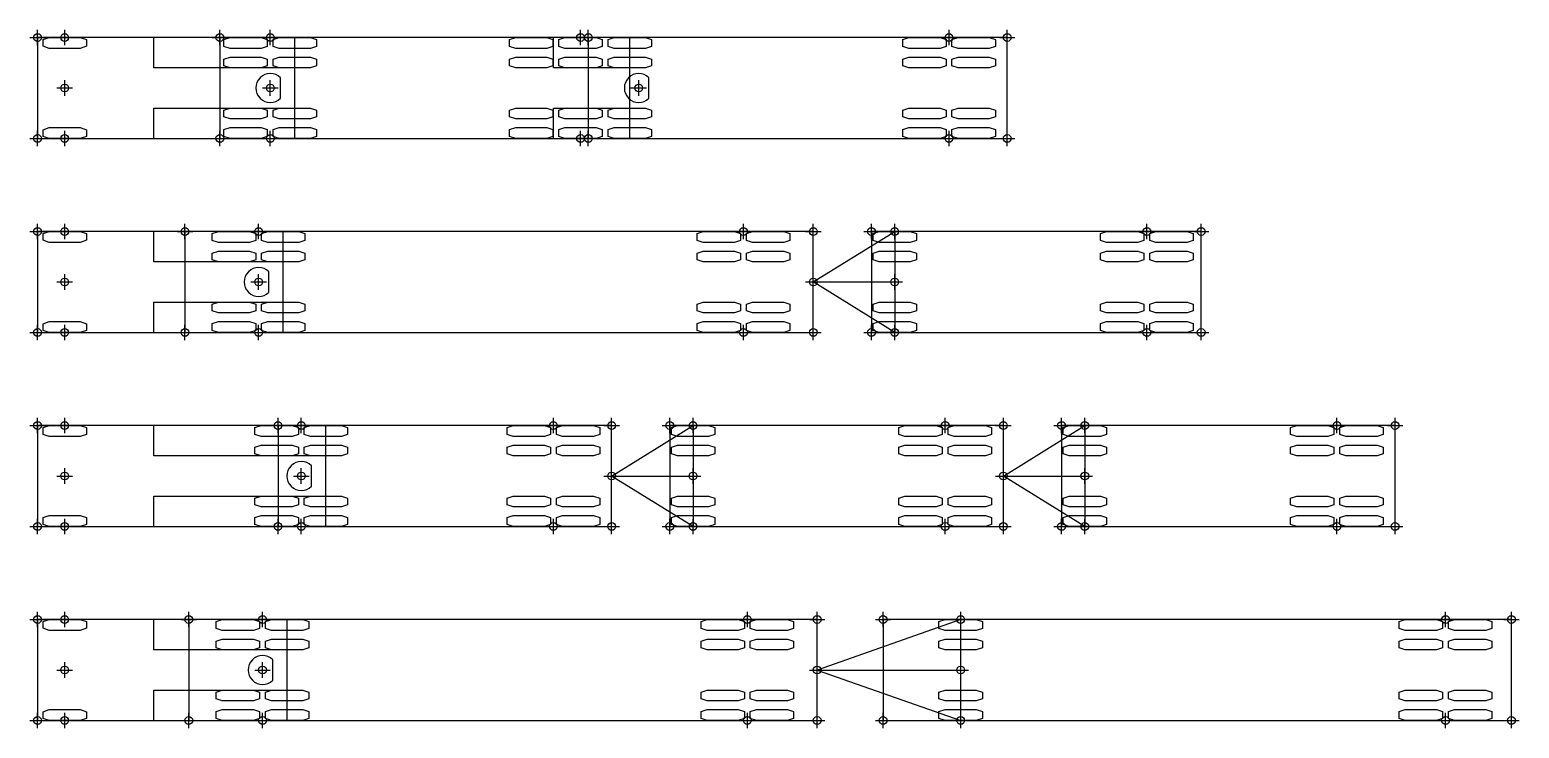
# Model space of a CAD drawing. Header units: metres. Extents: x -185 to 416, y -309 to 8.
# Drawn here: x 59.1 to 97.5, y -81.5 to -63.5 of the extents above; entities that cross this region are included whole.
import ezdxf

# ---------------------------------------------------------------- set-up
doc = ezdxf.new("R2010")
doc.units = ezdxf.units.M
doc.header["$PDMODE"] = 34
doc.header["$PDSIZE"] = 0.2
doc.styles.get("Standard").update_dxf_attribs({"font": 'simplex.shx'})

# ---------------------------------------------------------------- blocks, each defined once
blk = doc.blocks.new('WheelLeftM1')
at = {"color": 7, "linetype": 'Continuous', "ltscale": 1.524, "flags": 128}
blk.add_lwpolyline([(-0.559, -0.227), (-0.559, -0.053), (-0.402, 0), (0.402, 0), (0.559, -0.053), (0.559, -0.227), (0.402, -0.279), (-0.402, -0.279)], close=True, dxfattribs=at)
blk = doc.blocks.new('WheelRightM1')
at = {"color": 7, "linetype": 'Continuous', "ltscale": 1.524, "flags": 128}
blk.add_lwpolyline([(-0.559, 0.053), (-0.559, 0.227), (-0.402, 0.279), (0.402, 0.279), (0.559, 0.227), (0.559, 0.053), (0.402, 0), (-0.402, 0)], close=True, dxfattribs=at)
blk = doc.blocks.new('AB_INF-WB-23-TRUCK')
at = {"color": 7, "linetype": 'Continuous', "ltscale": 1.524}
blk.add_line((6.263, -0.263), (6.263, 0.263), dxfattribs=at)
blk.add_lwpolyline([(0, -1.3), (3, -1.3), (3, -0.518), (6.635, -0.518), (6.635, 0.518), (3, 0.518), (3, 1.3), (0, 1.3), (0, -1.3), (0, -1.3)], close=True, dxfattribs=at)
at = {"color": 7, "linetype": 'Continuous', "ltscale": 1.524, "flags": 128}
for points in [[(4.806, 1.073), (4.806, 1.247), (4.963, 1.3), (5.767, 1.3), (5.924, 1.247), (5.924, 1.073), (5.767, 1.021), (4.963, 1.021)], [(6.076, 1.073), (6.076, 1.247), (6.233, 1.3), (7.037, 1.3), (7.194, 1.247), (7.194, 1.073), (7.037, 1.021), (6.233, 1.021)], [(4.806, 0.57), (4.806, 0.745), (4.963, 0.797), (5.767, 0.797), (5.924, 0.745), (5.924, 0.57), (5.767, 0.518), (4.963, 0.518)], [(6.076, 0.57), (6.076, 0.745), (6.233, 0.797), (7.037, 0.797), (7.194, 0.745), (7.194, 0.57), (7.037, 0.518), (6.233, 0.518)], [(4.806, -0.745), (4.806, -0.57), (4.963, -0.518), (5.767, -0.518), (5.924, -0.57), (5.924, -0.745), (5.767, -0.797), (4.963, -0.797)], [(6.076, -0.745), (6.076, -0.57), (6.233, -0.518), (7.037, -0.518), (7.194, -0.57), (7.194, -0.745), (7.037, -0.797), (6.233, -0.797)], [(4.806, -1.247), (4.806, -1.073), (4.963, -1.021), (5.767, -1.021), (5.924, -1.073), (5.924, -1.247), (5.767, -1.3), (4.963, -1.3)], [(6.076, -1.247), (6.076, -1.073), (6.233, -1.021), (7.037, -1.021), (7.194, -1.073), (7.194, -1.247), (7.037, -1.3), (6.233, -1.3)]]:
    blk.add_lwpolyline(points, close=True, dxfattribs=at)
at = {"color": 7, "linetype": 'Continuous', "ltscale": 1.524}
blk.add_arc((6, 0), 0.371, 45, 315, dxfattribs=at)
for p in [(0, 1.3), (0.7, 1.3), (6, 1.3), (0.7, 0), (6, 0), (0, -1.3), (0.7, -1.3), (6, -1.3)]:
    blk.add_point(p)
at = {"layer": 'Defpoints'}
blk.add_lwpolyline([(0, -1.3), (6.635, -1.3), (6.635, 1.3), (0, 1.3)], close=True, dxfattribs=at)
for name, p in [('WheelRightM1', (0.7, 1.021)), ('WheelLeftM1', (0.7, -1.021))]:
    blk.add_blockref(name, p)
at = {"flags": 9}
for tag, p in [('D0', (0, 0.567)), ('DG', (0, 0.233)), ('D', (0, -0.1)), ('DH', (0, -0.433)), ('L', (0, -0.767))]:
    blk.add_attdef(tag, p, '', height=0.2, dxfattribs=at)
blk = doc.blocks.new('AB_INF-WB-23-TRAILER1')
at = {"color": 7, "linetype": 'Continuous', "ltscale": 1.524}
for p, q in [((10.57, 0), (10.8, 0)), ((11.063, -0.263), (11.063, 0.263))]:
    blk.add_line(p, q, dxfattribs=at)
blk.add_lwpolyline([(0, -1.3), (8.6, -1.3), (8.6, -0.518), (10.57, -0.518), (10.57, 0.518), (8.6, 0.518), (8.6, 1.3), (0, 1.3), (0, -1.3), (0, -1.3)], close=True, dxfattribs=at)
at = {"color": 7, "linetype": 'Continuous', "ltscale": 1.524, "flags": 128}
for points in [[(7.471, 1.073), (7.471, 1.247), (7.628, 1.3), (8.432, 1.3), (8.589, 1.247), (8.589, 1.073), (8.432, 1.021), (7.628, 1.021)], [(8.741, 1.073), (8.741, 1.247), (8.898, 1.3), (9.702, 1.3), (9.859, 1.247), (9.859, 1.073), (9.702, 1.021), (8.898, 1.021)], [(10.011, 1.073), (10.011, 1.247), (10.168, 1.3), (10.972, 1.3), (11.129, 1.247), (11.129, 1.073), (10.972, 1.021), (10.168, 1.021)], [(7.471, 0.57), (7.471, 0.745), (7.628, 0.797), (8.432, 0.797), (8.589, 0.745), (8.589, 0.57), (8.432, 0.518), (7.628, 0.518)], [(8.741, 0.57), (8.741, 0.745), (8.898, 0.797), (9.702, 0.797), (9.859, 0.745), (9.859, 0.57), (9.702, 0.518), (8.898, 0.518)], [(10.011, 0.57), (10.011, 0.745), (10.168, 0.797), (10.972, 0.797), (11.129, 0.745), (11.129, 0.57), (10.972, 0.518), (10.168, 0.518)], [(7.471, -0.745), (7.471, -0.57), (7.628, -0.518), (8.432, -0.518), (8.589, -0.57), (8.589, -0.745), (8.432, -0.797), (7.628, -0.797)], [(8.741, -0.745), (8.741, -0.57), (8.898, -0.518), (9.702, -0.518), (9.859, -0.57), (9.859, -0.745), (9.702, -0.797), (8.898, -0.797)], [(10.011, -0.745), (10.011, -0.57), (10.168, -0.518), (10.972, -0.518), (11.129, -0.57), (11.129, -0.745), (10.972, -0.797), (10.168, -0.797)], [(7.471, -1.247), (7.471, -1.073), (7.628, -1.021), (8.432, -1.021), (8.589, -1.073), (8.589, -1.247), (8.432, -1.3), (7.628, -1.3)], [(8.741, -1.247), (8.741, -1.073), (8.898, -1.021), (9.702, -1.021), (9.859, -1.073), (9.859, -1.247), (9.702, -1.3), (8.898, -1.3)], [(10.011, -1.247), (10.011, -1.073), (10.168, -1.021), (10.972, -1.021), (11.129, -1.073), (11.129, -1.247), (10.972, -1.3), (10.168, -1.3)]]:
    blk.add_lwpolyline(points, close=True, dxfattribs=at)
at = {"color": 7, "linetype": 'Continuous', "ltscale": 1.524}
blk.add_arc((10.8, 0), 0.371, 45, 315, dxfattribs=at)
for p in [(0, 1.3), (9.3, 1.3), (1.3, 0), (10.8, 0), (0, -1.3), (9.3, -1.3)]:
    blk.add_point(p)
at = {"layer": 'Defpoints'}
blk.add_lwpolyline([(0, -1.3), (10.57, -1.3), (10.57, 1.3), (0, 1.3)], close=True, dxfattribs=at)
at = {"flags": 9}
for tag, p in [('D0', (0.6, 0.567)), ('DG', (0.6, 0.233)), ('D', (0.6, -0.1)), ('DH', (0.6, -0.433)), ('L', (0.6, -0.767))]:
    blk.add_attdef(tag, p, '', height=0.2, dxfattribs=at)
blk = doc.blocks.new('AB_INF-WB-23-TRAILER2')
at = {"color": 7, "linetype": 'Continuous', "ltscale": 1.524}
blk.add_lwpolyline([(0, -1.3), (10.8, -1.3), (10.8, 1.3), (0, 1.3), (0, -1.3), (0, -1.3)], close=True, dxfattribs=at)
at = {"color": 7, "linetype": 'Continuous', "ltscale": 1.524, "flags": 128}
for points in [[(8.106, 1.073), (8.106, 1.247), (8.263, 1.3), (9.067, 1.3), (9.224, 1.247), (9.224, 1.073), (9.067, 1.021), (8.263, 1.021)], [(9.376, 1.073), (9.376, 1.247), (9.533, 1.3), (10.337, 1.3), (10.494, 1.247), (10.494, 1.073), (10.337, 1.021), (9.533, 1.021)], [(8.106, 0.57), (8.106, 0.745), (8.263, 0.797), (9.067, 0.797), (9.224, 0.745), (9.224, 0.57), (9.067, 0.518), (8.263, 0.518)], [(9.376, 0.57), (9.376, 0.745), (9.533, 0.797), (10.337, 0.797), (10.494, 0.745), (10.494, 0.57), (10.337, 0.518), (9.533, 0.518)], [(8.106, -0.745), (8.106, -0.57), (8.263, -0.518), (9.067, -0.518), (9.224, -0.57), (9.224, -0.745), (9.067, -0.797), (8.263, -0.797)], [(9.376, -0.745), (9.376, -0.57), (9.533, -0.518), (10.337, -0.518), (10.494, -0.57), (10.494, -0.745), (10.337, -0.797), (9.533, -0.797)], [(8.106, -1.247), (8.106, -1.073), (8.263, -1.021), (9.067, -1.021), (9.224, -1.073), (9.224, -1.247), (9.067, -1.3), (8.263, -1.3)], [(9.376, -1.247), (9.376, -1.073), (9.533, -1.021), (10.337, -1.021), (10.494, -1.073), (10.494, -1.247), (10.337, -1.3), (9.533, -1.3)]]:
    blk.add_lwpolyline(points, close=True, dxfattribs=at)
for p in [(0, 1.3), (9.3, 1.3), (10.8, 1.3), (1.3, 0), (0, -1.3), (9.3, -1.3), (10.8, -1.3)]:
    blk.add_point(p)
at = {"layer": 'Defpoints'}
blk.add_lwpolyline([(0, -1.3), (10.8, -1.3), (10.8, 1.3), (0, 1.3)], close=True, dxfattribs=at)
at = {"flags": 9}
for tag, p in [('D0', (0.6, 0.567)), ('DG', (0.6, 0.233)), ('D', (0.6, -0.1)), ('DH', (0.6, -0.433)), ('L', (0.6, -0.767))]:
    blk.add_attdef(tag, p, '', height=0.2, dxfattribs=at)
blk = doc.blocks.new('AB_INF-WB-28-TRUCK')
at = {"color": 7, "linetype": 'Continuous', "ltscale": 1.524}
blk.add_line((5.963, -0.263), (5.963, 0.263), dxfattribs=at)
blk.add_lwpolyline([(0, -1.3), (3, -1.3), (3, -0.518), (6.335, -0.518), (6.335, 0.518), (3, 0.518), (3, 1.3), (0, 1.3), (0, -1.3), (0, -1.3)], close=True, dxfattribs=at)
at = {"color": 7, "linetype": 'Continuous', "ltscale": 1.524, "flags": 128}
for points in [[(4.506, 1.073), (4.506, 1.247), (4.663, 1.3), (5.467, 1.3), (5.624, 1.247), (5.624, 1.073), (5.467, 1.021), (4.663, 1.021)], [(5.776, 1.073), (5.776, 1.247), (5.933, 1.3), (6.737, 1.3), (6.894, 1.247), (6.894, 1.073), (6.737, 1.021), (5.933, 1.021)], [(4.506, 0.57), (4.506, 0.745), (4.663, 0.797), (5.467, 0.797), (5.624, 0.745), (5.624, 0.57), (5.467, 0.518), (4.663, 0.518)], [(5.776, 0.57), (5.776, 0.745), (5.933, 0.797), (6.737, 0.797), (6.894, 0.745), (6.894, 0.57), (6.737, 0.518), (5.933, 0.518)], [(4.506, -0.745), (4.506, -0.57), (4.663, -0.518), (5.467, -0.518), (5.624, -0.57), (5.624, -0.745), (5.467, -0.797), (4.663, -0.797)], [(5.776, -0.745), (5.776, -0.57), (5.933, -0.518), (6.737, -0.518), (6.894, -0.57), (6.894, -0.745), (6.737, -0.797), (5.933, -0.797)], [(4.506, -1.247), (4.506, -1.073), (4.663, -1.021), (5.467, -1.021), (5.624, -1.073), (5.624, -1.247), (5.467, -1.3), (4.663, -1.3)], [(5.776, -1.247), (5.776, -1.073), (5.933, -1.021), (6.737, -1.021), (6.894, -1.073), (6.894, -1.247), (6.737, -1.3), (5.933, -1.3)]]:
    blk.add_lwpolyline(points, close=True, dxfattribs=at)
at = {"color": 7, "linetype": 'Continuous', "ltscale": 1.524}
blk.add_arc((5.7, 0), 0.371, 45, 315, dxfattribs=at)
for p in [(0, 1.3), (0.7, 1.3), (5.7, 1.3), (0.7, 0), (5.7, 0), (0, -1.3), (0.7, -1.3), (5.7, -1.3)]:
    blk.add_point(p)
at = {"layer": 'Defpoints', "flags": 128}
blk.add_lwpolyline([(0, -1.3), (6.335, -1.3), (6.335, 1.3), (0, 1.3)], close=True, dxfattribs=at)
for name, p in [('WheelRightM1', (0.7, 1.021)), ('WheelLeftM1', (0.7, -1.021))]:
    blk.add_blockref(name, p)
at = {"flags": 9}
for tag, p in [('D0', (0, 0.567)), ('DG', (0, 0.233)), ('D', (0, -0.1)), ('DH', (0, -0.433)), ('L', (0, -0.767))]:
    blk.add_attdef(tag, p, '', height=0.2, dxfattribs=at)
blk = doc.blocks.new('AB_INF-WB-28-TRAILER1')
at = {"color": 7, "linetype": 'Continuous', "ltscale": 1.524}
blk.add_lwpolyline([(0, -1.3), (16.2, -1.3), (16.2, 1.3), (0, 1.3), (0, -1.3), (0, -1.3)], close=True, dxfattribs=at)
at = {"color": 7, "linetype": 'Continuous', "ltscale": 1.524, "flags": 128}
for points in [[(13.206, 1.073), (13.206, 1.247), (13.363, 1.3), (14.167, 1.3), (14.324, 1.247), (14.324, 1.073), (14.167, 1.021), (13.363, 1.021)], [(14.476, 1.073), (14.476, 1.247), (14.633, 1.3), (15.437, 1.3), (15.594, 1.247), (15.594, 1.073), (15.437, 1.021), (14.633, 1.021)], [(13.206, 0.57), (13.206, 0.745), (13.363, 0.797), (14.167, 0.797), (14.324, 0.745), (14.324, 0.57), (14.167, 0.518), (13.363, 0.518)], [(14.476, 0.57), (14.476, 0.745), (14.633, 0.797), (15.437, 0.797), (15.594, 0.745), (15.594, 0.57), (15.437, 0.518), (14.633, 0.518)], [(13.206, -0.745), (13.206, -0.57), (13.363, -0.518), (14.167, -0.518), (14.324, -0.57), (14.324, -0.745), (14.167, -0.797), (13.363, -0.797)], [(14.476, -0.745), (14.476, -0.57), (14.633, -0.518), (15.437, -0.518), (15.594, -0.57), (15.594, -0.745), (15.437, -0.797), (14.633, -0.797)], [(13.206, -1.247), (13.206, -1.073), (13.363, -1.021), (14.167, -1.021), (14.324, -1.073), (14.324, -1.247), (14.167, -1.3), (13.363, -1.3)], [(14.476, -1.247), (14.476, -1.073), (14.633, -1.021), (15.437, -1.021), (15.594, -1.073), (15.594, -1.247), (15.437, -1.3), (14.633, -1.3)]]:
    blk.add_lwpolyline(points, close=True, dxfattribs=at)
for p in [(0, 1.3), (14.4, 1.3), (16.2, 1.3), (1.9, 0), (16.2, 0), (0, -1.3), (14.4, -1.3), (16.2, -1.3)]:
    blk.add_point(p)
at = {"layer": 'Defpoints', "flags": 128}
blk.add_lwpolyline([(0, -1.3), (16.2, -1.3), (16.2, 1.3), (0, 1.3)], close=True, dxfattribs=at)
at = {"flags": 9}
for tag, p in [('D0', (1.2, 0.567)), ('DG', (1.2, 0.233)), ('D', (1.2, -0.1)), ('DH', (1.2, -0.433)), ('L', (1.2, -0.767))]:
    blk.add_attdef(tag, p, '', height=0.2, dxfattribs=at)
blk = doc.blocks.new('AB_INF-WB-28-PUP')
at = {"color": 7, "linetype": 'Continuous', "ltscale": 1.524}
blk.add_line((0, 0), (2.1, 0), dxfattribs=at)
at = {"color": 7, "linetype": 'Continuous', "ltscale": 1.524, "flags": 128}
for points in [[(1.541, 1.073), (1.541, 1.247), (1.698, 1.3), (2.502, 1.3), (2.659, 1.247), (2.659, 1.073), (2.502, 1.021), (1.698, 1.021)], [(1.541, 0.57), (1.541, 0.745), (1.698, 0.797), (2.502, 0.797), (2.659, 0.745), (2.659, 0.57), (2.502, 0.518), (1.698, 0.518)], [(1.541, -0.745), (1.541, -0.57), (1.698, -0.518), (2.502, -0.518), (2.659, -0.57), (2.659, -0.745), (2.502, -0.797), (1.698, -0.797)], [(1.541, -1.247), (1.541, -1.073), (1.698, -1.021), (2.502, -1.021), (2.659, -1.073), (2.659, -1.247), (2.502, -1.3), (1.698, -1.3)]]:
    blk.add_lwpolyline(points, close=True, dxfattribs=at)
for p in [(2.1, 1.3), (0, 0), (2.1, 0), (2.1, -1.3)]:
    blk.add_point(p)
at = {"layer": 'Defpoints', "flags": 128}
blk.add_lwpolyline([(0, 0), (2.1, 1.3), (2.1, -1.3)], close=True, dxfattribs=at)
at = {"flags": 9}
for tag, p in [('D0', (-0.7, 0.567)), ('DG', (-0.7, 0.233)), ('D', (-0.7, -0.1)), ('DH', (-0.7, -0.433)), ('L', (-0.7, -0.767))]:
    blk.add_attdef(tag, p, '', height=0.2, dxfattribs=at)
blk = doc.blocks.new('AB_INF-WB-28-TRAILER2')
at = {"color": 7, "linetype": 'Continuous', "ltscale": 1.524}
blk.add_lwpolyline([(0, -1.3), (8.5, -1.3), (8.5, 1.3), (0, 1.3), (0, -1.3), (0, -1.3)], close=True, dxfattribs=at)
at = {"color": 7, "linetype": 'Continuous', "ltscale": 1.524, "flags": 128}
for points in [[(5.906, 1.073), (5.906, 1.247), (6.063, 1.3), (6.867, 1.3), (7.024, 1.247), (7.024, 1.073), (6.867, 1.021), (6.063, 1.021)], [(7.176, 1.073), (7.176, 1.247), (7.333, 1.3), (8.137, 1.3), (8.294, 1.247), (8.294, 1.073), (8.137, 1.021), (7.333, 1.021)], [(5.906, 0.57), (5.906, 0.745), (6.063, 0.797), (6.867, 0.797), (7.024, 0.745), (7.024, 0.57), (6.867, 0.518), (6.063, 0.518)], [(7.176, 0.57), (7.176, 0.745), (7.333, 0.797), (8.137, 0.797), (8.294, 0.745), (8.294, 0.57), (8.137, 0.518), (7.333, 0.518)], [(5.906, -0.745), (5.906, -0.57), (6.063, -0.518), (6.867, -0.518), (7.024, -0.57), (7.024, -0.745), (6.867, -0.797), (6.063, -0.797)], [(7.176, -0.745), (7.176, -0.57), (7.333, -0.518), (8.137, -0.518), (8.294, -0.57), (8.294, -0.745), (8.137, -0.797), (7.333, -0.797)], [(5.906, -1.247), (5.906, -1.073), (6.063, -1.021), (6.867, -1.021), (7.024, -1.073), (7.024, -1.247), (6.867, -1.3), (6.063, -1.3)], [(7.176, -1.247), (7.176, -1.073), (7.333, -1.021), (8.137, -1.021), (8.294, -1.073), (8.294, -1.247), (8.137, -1.3), (7.333, -1.3)]]:
    blk.add_lwpolyline(points, close=True, dxfattribs=at)
for p in [(0, 1.3), (7.1, 1.3), (8.5, 1.3), (0.6, 0), (0, -1.3), (7.1, -1.3), (8.5, -1.3)]:
    blk.add_point(p)
at = {"layer": 'Defpoints', "flags": 128}
blk.add_lwpolyline([(0, -1.3), (8.5, -1.3), (8.5, 1.3), (0, 1.3)], close=True, dxfattribs=at)
at = {"flags": 9}
for tag, p in [('D0', (-0.1, 0.567)), ('DG', (-0.1, 0.233)), ('D', (-0.1, -0.1)), ('DH', (-0.1, -0.433)), ('L', (-0.1, -0.767))]:
    blk.add_attdef(tag, p, '', height=0.2, dxfattribs=at)
blk = doc.blocks.new('AB_INF-WB-33-TRUCK')
at = {"color": 7, "linetype": 'Continuous', "ltscale": 1.524}
blk.add_line((7.063, -0.263), (7.063, 0.263), dxfattribs=at)
blk.add_lwpolyline([(0, -1.3), (3, -1.3), (3, -0.518), (7.435, -0.518), (7.435, 0.518), (3, 0.518), (3, 1.3), (0, 1.3), (0, -1.3), (0, -1.3)], close=True, dxfattribs=at)
at = {"color": 7, "linetype": 'Continuous', "ltscale": 1.524, "flags": 128}
for points in [[(5.606, 1.073), (5.606, 1.247), (5.763, 1.3), (6.567, 1.3), (6.724, 1.247), (6.724, 1.073), (6.567, 1.021), (5.763, 1.021)], [(6.876, 1.073), (6.876, 1.247), (7.033, 1.3), (7.837, 1.3), (7.994, 1.247), (7.994, 1.073), (7.837, 1.021), (7.033, 1.021)], [(5.606, 0.57), (5.606, 0.745), (5.763, 0.797), (6.567, 0.797), (6.724, 0.745), (6.724, 0.57), (6.567, 0.518), (5.763, 0.518)], [(6.876, 0.57), (6.876, 0.745), (7.033, 0.797), (7.837, 0.797), (7.994, 0.745), (7.994, 0.57), (7.837, 0.518), (7.033, 0.518)], [(5.606, -0.745), (5.606, -0.57), (5.763, -0.518), (6.567, -0.518), (6.724, -0.57), (6.724, -0.745), (6.567, -0.797), (5.763, -0.797)], [(6.876, -0.745), (6.876, -0.57), (7.033, -0.518), (7.837, -0.518), (7.994, -0.57), (7.994, -0.745), (7.837, -0.797), (7.033, -0.797)], [(5.606, -1.247), (5.606, -1.073), (5.763, -1.021), (6.567, -1.021), (6.724, -1.073), (6.724, -1.247), (6.567, -1.3), (5.763, -1.3)], [(6.876, -1.247), (6.876, -1.073), (7.033, -1.021), (7.837, -1.021), (7.994, -1.073), (7.994, -1.247), (7.837, -1.3), (7.033, -1.3)]]:
    blk.add_lwpolyline(points, close=True, dxfattribs=at)
at = {"color": 7, "linetype": 'Continuous', "ltscale": 1.524}
blk.add_arc((6.8, 0), 0.371, 45, 315, dxfattribs=at)
for p in [(0, 1.3), (0.7, 1.3), (6.8, 1.3), (0.7, 0), (6.8, 0), (0, -1.3), (0.7, -1.3), (6.8, -1.3)]:
    blk.add_point(p)
at = {"layer": 'Defpoints'}
blk.add_lwpolyline([(0, -1.3), (7.435, -1.3), (7.435, 1.3), (0, 1.3)], close=True, dxfattribs=at)
for name, p in [('WheelLeftM1', (0.7, 1.3)), ('WheelRightM1', (0.7, -1.3))]:
    blk.add_blockref(name, p)
at = {"flags": 9}
for tag, p in [('D0', (0, 0.567)), ('DG', (0, 0.233)), ('D', (0, -0.1)), ('DH', (0, -0.433)), ('L', (0, -0.767))]:
    blk.add_attdef(tag, p, '', height=0.2, dxfattribs=at)
blk = doc.blocks.new('AB_INF-WB-33-TRAILER1')
at = {"color": 7, "linetype": 'Continuous', "ltscale": 1.524}
blk.add_lwpolyline([(0, -1.3), (8.6, -1.3), (8.6, 1.3), (0, 1.3), (0, -1.3), (0, -1.3)], close=True, dxfattribs=at)
at = {"color": 7, "linetype": 'Continuous', "ltscale": 1.524, "flags": 128}
for points in [[(5.906, 1.073), (5.906, 1.247), (6.063, 1.3), (6.867, 1.3), (7.024, 1.247), (7.024, 1.073), (6.867, 1.021), (6.063, 1.021)], [(7.176, 1.073), (7.176, 1.247), (7.333, 1.3), (8.137, 1.3), (8.294, 1.247), (8.294, 1.073), (8.137, 1.021), (7.333, 1.021)], [(5.906, 0.57), (5.906, 0.745), (6.063, 0.797), (6.867, 0.797), (7.024, 0.745), (7.024, 0.57), (6.867, 0.518), (6.063, 0.518)], [(7.176, 0.57), (7.176, 0.745), (7.333, 0.797), (8.137, 0.797), (8.294, 0.745), (8.294, 0.57), (8.137, 0.518), (7.333, 0.518)], [(5.906, -0.745), (5.906, -0.57), (6.063, -0.518), (6.867, -0.518), (7.024, -0.57), (7.024, -0.745), (6.867, -0.797), (6.063, -0.797)], [(7.176, -0.745), (7.176, -0.57), (7.333, -0.518), (8.137, -0.518), (8.294, -0.57), (8.294, -0.745), (8.137, -0.797), (7.333, -0.797)], [(5.906, -1.247), (5.906, -1.073), (6.063, -1.021), (6.867, -1.021), (7.024, -1.073), (7.024, -1.247), (6.867, -1.3), (6.063, -1.3)], [(7.176, -1.247), (7.176, -1.073), (7.333, -1.021), (8.137, -1.021), (8.294, -1.073), (8.294, -1.247), (8.137, -1.3), (7.333, -1.3)]]:
    blk.add_lwpolyline(points, close=True, dxfattribs=at)
for p in [(0, 1.3), (7.1, 1.3), (8.6, 1.3), (0.6, 0), (8.6, 0), (0, -1.3), (7.1, -1.3), (8.6, -1.3)]:
    blk.add_point(p)
at = {"layer": 'Defpoints'}
blk.add_lwpolyline([(0, -1.3), (8.6, -1.3), (8.6, 1.3), (0, 1.3)], close=True, dxfattribs=at)
at = {"flags": 9}
for tag, p in [('D0', (-0.1, 0.567)), ('DG', (-0.1, 0.233)), ('D', (-0.1, -0.1)), ('DH', (-0.1, -0.433)), ('L', (-0.1, -0.767))]:
    blk.add_attdef(tag, p, '', height=0.2, dxfattribs=at)
blk = doc.blocks.new('AB_INF-WB-33-PUP')
at = {"color": 7, "linetype": 'Continuous', "ltscale": 1.524}
blk.add_line((0, 0), (2.1, 0), dxfattribs=at)
at = {"color": 7, "linetype": 'Continuous', "ltscale": 1.524, "flags": 128}
for points in [[(1.541, 1.073), (1.541, 1.247), (1.698, 1.3), (2.502, 1.3), (2.659, 1.247), (2.659, 1.073), (2.502, 1.021), (1.698, 1.021)], [(1.541, 0.57), (1.541, 0.745), (1.698, 0.797), (2.502, 0.797), (2.659, 0.745), (2.659, 0.57), (2.502, 0.518), (1.698, 0.518)], [(1.541, -0.745), (1.541, -0.57), (1.698, -0.518), (2.502, -0.518), (2.659, -0.57), (2.659, -0.745), (2.502, -0.797), (1.698, -0.797)], [(1.541, -1.247), (1.541, -1.073), (1.698, -1.021), (2.502, -1.021), (2.659, -1.073), (2.659, -1.247), (2.502, -1.3), (1.698, -1.3)]]:
    blk.add_lwpolyline(points, close=True, dxfattribs=at)
for p in [(2.1, 1.3), (0, 0), (2.1, 0), (2.1, -1.3)]:
    blk.add_point(p)
at = {"layer": 'Defpoints', "flags": 128}
blk.add_lwpolyline([(0, 0), (2.1, 1.3), (2.1, -1.3)], close=True, dxfattribs=at)
at = {"flags": 9}
for tag, p in [('D0', (-0.7, 0.567)), ('DG', (-0.7, 0.233)), ('D', (-0.7, -0.1)), ('DH', (-0.7, -0.433)), ('L', (-0.7, -0.767))]:
    blk.add_attdef(tag, p, '', height=0.2, dxfattribs=at)
blk = doc.blocks.new('AB_INF-WB-33-TRAILER2')
at = {"color": 7, "linetype": 'Continuous', "ltscale": 1.524}
blk.add_lwpolyline([(0, -1.3), (8.6, -1.3), (8.6, 1.3), (0, 1.3), (0, -1.3), (0, -1.3)], close=True, dxfattribs=at)
at = {"color": 7, "linetype": 'Continuous', "ltscale": 1.524, "flags": 128}
for points in [[(5.906, 1.073), (5.906, 1.247), (6.063, 1.3), (6.867, 1.3), (7.024, 1.247), (7.024, 1.073), (6.867, 1.021), (6.063, 1.021)], [(7.176, 1.073), (7.176, 1.247), (7.333, 1.3), (8.137, 1.3), (8.294, 1.247), (8.294, 1.073), (8.137, 1.021), (7.333, 1.021)], [(5.906, 0.57), (5.906, 0.745), (6.063, 0.797), (6.867, 0.797), (7.024, 0.745), (7.024, 0.57), (6.867, 0.518), (6.063, 0.518)], [(7.176, 0.57), (7.176, 0.745), (7.333, 0.797), (8.137, 0.797), (8.294, 0.745), (8.294, 0.57), (8.137, 0.518), (7.333, 0.518)], [(5.906, -0.745), (5.906, -0.57), (6.063, -0.518), (6.867, -0.518), (7.024, -0.57), (7.024, -0.745), (6.867, -0.797), (6.063, -0.797)], [(7.176, -0.745), (7.176, -0.57), (7.333, -0.518), (8.137, -0.518), (8.294, -0.57), (8.294, -0.745), (8.137, -0.797), (7.333, -0.797)], [(5.906, -1.247), (5.906, -1.073), (6.063, -1.021), (6.867, -1.021), (7.024, -1.073), (7.024, -1.247), (6.867, -1.3), (6.063, -1.3)], [(7.176, -1.247), (7.176, -1.073), (7.333, -1.021), (8.137, -1.021), (8.294, -1.073), (8.294, -1.247), (8.137, -1.3), (7.333, -1.3)]]:
    blk.add_lwpolyline(points, close=True, dxfattribs=at)
for p in [(0, 1.3), (7.1, 1.3), (8.6, 1.3), (0.6, 0), (0, -1.3), (7.1, -1.3), (8.6, -1.3)]:
    blk.add_point(p)
at = {"layer": 'Defpoints'}
blk.add_lwpolyline([(0, -1.3), (8.6, -1.3), (8.6, 1.3), (0, 1.3)], close=True, dxfattribs=at)
at = {"flags": 9}
for tag, p in [('D0', (-0.1, 0.567)), ('DG', (-0.1, 0.233)), ('D', (-0.1, -0.1)), ('DH', (-0.1, -0.433)), ('L', (-0.1, -0.767))]:
    blk.add_attdef(tag, p, '', height=0.2, dxfattribs=at)
blk = doc.blocks.new('AB_INF-WB-36-TRUCK')
at = {"color": 7, "linetype": 'Continuous', "ltscale": 1.524}
blk.add_line((6.063, -0.263), (6.063, 0.263), dxfattribs=at)
blk.add_lwpolyline([(0, -1.3), (3, -1.3), (3, -0.518), (6.435, -0.518), (6.435, 0.518), (3, 0.518), (3, 1.3), (0, 1.3), (0, -1.3), (0, -1.3)], close=True, dxfattribs=at)
at = {"color": 7, "linetype": 'Continuous', "ltscale": 1.524, "flags": 128}
for points in [[(4.606, 1.073), (4.606, 1.247), (4.763, 1.3), (5.567, 1.3), (5.724, 1.247), (5.724, 1.073), (5.567, 1.021), (4.763, 1.021)], [(5.876, 1.073), (5.876, 1.247), (6.033, 1.3), (6.837, 1.3), (6.994, 1.247), (6.994, 1.073), (6.837, 1.021), (6.033, 1.021)], [(4.606, 0.57), (4.606, 0.745), (4.763, 0.797), (5.567, 0.797), (5.724, 0.745), (5.724, 0.57), (5.567, 0.518), (4.763, 0.518)], [(5.876, 0.57), (5.876, 0.745), (6.033, 0.797), (6.837, 0.797), (6.994, 0.745), (6.994, 0.57), (6.837, 0.518), (6.033, 0.518)], [(4.606, -0.745), (4.606, -0.57), (4.763, -0.518), (5.567, -0.518), (5.724, -0.57), (5.724, -0.745), (5.567, -0.797), (4.763, -0.797)], [(5.876, -0.745), (5.876, -0.57), (6.033, -0.518), (6.837, -0.518), (6.994, -0.57), (6.994, -0.745), (6.837, -0.797), (6.033, -0.797)], [(4.606, -1.247), (4.606, -1.073), (4.763, -1.021), (5.567, -1.021), (5.724, -1.073), (5.724, -1.247), (5.567, -1.3), (4.763, -1.3)], [(5.876, -1.247), (5.876, -1.073), (6.033, -1.021), (6.837, -1.021), (6.994, -1.073), (6.994, -1.247), (6.837, -1.3), (6.033, -1.3)]]:
    blk.add_lwpolyline(points, close=True, dxfattribs=at)
at = {"color": 7, "linetype": 'Continuous', "ltscale": 1.524}
blk.add_arc((5.8, 0), 0.371, 45, 315, dxfattribs=at)
for p in [(0, 1.3), (0.7, 1.3), (5.8, 1.3), (0.7, 0), (5.8, 0), (0, -1.3), (0.7, -1.3), (5.8, -1.3)]:
    blk.add_point(p)
at = {"layer": 'Defpoints', "flags": 128}
blk.add_lwpolyline([(0, -1.3), (6.435, -1.3), (6.435, 1.3), (0, 1.3)], close=True, dxfattribs=at)
for name, p in [('WheelRightM1', (0.7, 1.021)), ('WheelLeftM1', (0.7, -1.021))]:
    blk.add_blockref(name, p)
at = {"flags": 9}
for tag, p in [('D0', (0, 0.567)), ('DG', (0, 0.233)), ('D', (0, -0.1)), ('DH', (0, -0.433)), ('L', (0, -0.767))]:
    blk.add_attdef(tag, p, '', height=0.2, dxfattribs=at)
blk = doc.blocks.new('AB_INF-WB-36-TRAILER1')
at = {"color": 7, "linetype": 'Continuous', "ltscale": 1.524}
blk.add_lwpolyline([(0, -1.3), (16.2, -1.3), (16.2, 1.3), (0, 1.3), (0, -1.3), (0, -1.3)], close=True, dxfattribs=at)
at = {"color": 7, "linetype": 'Continuous', "ltscale": 1.524, "flags": 128}
for points in [[(13.206, 1.073), (13.206, 1.247), (13.363, 1.3), (14.167, 1.3), (14.324, 1.247), (14.324, 1.073), (14.167, 1.021), (13.363, 1.021)], [(14.476, 1.073), (14.476, 1.247), (14.633, 1.3), (15.437, 1.3), (15.594, 1.247), (15.594, 1.073), (15.437, 1.021), (14.633, 1.021)], [(13.206, 0.57), (13.206, 0.745), (13.363, 0.797), (14.167, 0.797), (14.324, 0.745), (14.324, 0.57), (14.167, 0.518), (13.363, 0.518)], [(14.476, 0.57), (14.476, 0.745), (14.633, 0.797), (15.437, 0.797), (15.594, 0.745), (15.594, 0.57), (15.437, 0.518), (14.633, 0.518)], [(13.206, -0.745), (13.206, -0.57), (13.363, -0.518), (14.167, -0.518), (14.324, -0.57), (14.324, -0.745), (14.167, -0.797), (13.363, -0.797)], [(14.476, -0.745), (14.476, -0.57), (14.633, -0.518), (15.437, -0.518), (15.594, -0.57), (15.594, -0.745), (15.437, -0.797), (14.633, -0.797)], [(13.206, -1.247), (13.206, -1.073), (13.363, -1.021), (14.167, -1.021), (14.324, -1.073), (14.324, -1.247), (14.167, -1.3), (13.363, -1.3)], [(14.476, -1.247), (14.476, -1.073), (14.633, -1.021), (15.437, -1.021), (15.594, -1.073), (15.594, -1.247), (15.437, -1.3), (14.633, -1.3)]]:
    blk.add_lwpolyline(points, close=True, dxfattribs=at)
for p in [(0, 1.3), (14.4, 1.3), (16.2, 1.3), (1.9, 0), (16.2, 0), (0, -1.3), (14.4, -1.3), (16.2, -1.3)]:
    blk.add_point(p)
at = {"layer": 'Defpoints', "flags": 128}
blk.add_lwpolyline([(0, -1.3), (16.2, -1.3), (16.2, 1.3), (0, 1.3)], close=True, dxfattribs=at)
at = {"flags": 9}
for tag, p in [('D0', (1.2, 0.567)), ('DG', (1.2, 0.233)), ('D', (1.2, -0.1)), ('DH', (1.2, -0.433)), ('L', (1.2, -0.767))]:
    blk.add_attdef(tag, p, '', height=0.2, dxfattribs=at)
blk = doc.blocks.new('AB_INF-WB-36-PUP')
at = {"color": 7, "linetype": 'Continuous', "ltscale": 1.524}
blk.add_line((0, 0), (3.7, 0), dxfattribs=at)
at = {"color": 7, "linetype": 'Continuous', "ltscale": 1.524, "flags": 128}
for points in [[(3.141, 1.073), (3.141, 1.247), (3.298, 1.3), (4.102, 1.3), (4.259, 1.247), (4.259, 1.073), (4.102, 1.021), (3.298, 1.021)], [(3.141, 0.57), (3.141, 0.745), (3.298, 0.797), (4.102, 0.797), (4.259, 0.745), (4.259, 0.57), (4.102, 0.518), (3.298, 0.518)], [(3.141, -0.745), (3.141, -0.57), (3.298, -0.518), (4.102, -0.518), (4.259, -0.57), (4.259, -0.745), (4.102, -0.797), (3.298, -0.797)], [(3.141, -1.247), (3.141, -1.073), (3.298, -1.021), (4.102, -1.021), (4.259, -1.073), (4.259, -1.247), (4.102, -1.3), (3.298, -1.3)]]:
    blk.add_lwpolyline(points, close=True, dxfattribs=at)
for p in [(3.7, 1.3), (0, 0), (3.7, 0), (3.7, -1.3)]:
    blk.add_point(p)
at = {"layer": 'Defpoints', "flags": 128}
blk.add_lwpolyline([(0, 0), (3.7, -1.3), (3.7, 1.3)], close=True, dxfattribs=at)
at = {"flags": 9}
for tag, p in [('D0', (-0.7, 0.567)), ('DG', (-0.7, 0.233)), ('D', (-0.7, -0.1)), ('DH', (-0.7, -0.433)), ('L', (-0.7, -0.767))]:
    blk.add_attdef(tag, p, '', height=0.2, dxfattribs=at)
blk = doc.blocks.new('AB_INF-WB-36-TRAILER2')
at = {"color": 7, "linetype": 'Continuous', "ltscale": 1.524}
blk.add_lwpolyline([(0, -1.3), (16.2, -1.3), (16.2, 1.3), (0, 1.3), (0, -1.3), (0, -1.3)], close=True, dxfattribs=at)
at = {"color": 7, "linetype": 'Continuous', "ltscale": 1.524, "flags": 128}
for points in [[(13.306, 1.073), (13.306, 1.247), (13.463, 1.3), (14.267, 1.3), (14.424, 1.247), (14.424, 1.073), (14.267, 1.021), (13.463, 1.021)], [(14.576, 1.073), (14.576, 1.247), (14.733, 1.3), (15.537, 1.3), (15.694, 1.247), (15.694, 1.073), (15.537, 1.021), (14.733, 1.021)], [(13.306, 0.57), (13.306, 0.745), (13.463, 0.797), (14.267, 0.797), (14.424, 0.745), (14.424, 0.57), (14.267, 0.518), (13.463, 0.518)], [(14.576, 0.57), (14.576, 0.745), (14.733, 0.797), (15.537, 0.797), (15.694, 0.745), (15.694, 0.57), (15.537, 0.518), (14.733, 0.518)], [(13.306, -0.745), (13.306, -0.57), (13.463, -0.518), (14.267, -0.518), (14.424, -0.57), (14.424, -0.745), (14.267, -0.797), (13.463, -0.797)], [(14.576, -0.745), (14.576, -0.57), (14.733, -0.518), (15.537, -0.518), (15.694, -0.57), (15.694, -0.745), (15.537, -0.797), (14.733, -0.797)], [(13.306, -1.247), (13.306, -1.073), (13.463, -1.021), (14.267, -1.021), (14.424, -1.073), (14.424, -1.247), (14.267, -1.3), (13.463, -1.3)], [(14.576, -1.247), (14.576, -1.073), (14.733, -1.021), (15.537, -1.021), (15.694, -1.073), (15.694, -1.247), (15.537, -1.3), (14.733, -1.3)]]:
    blk.add_lwpolyline(points, close=True, dxfattribs=at)
for p in [(0, 1.3), (14.5, 1.3), (16.2, 1.3), (2, 0), (0, -1.3), (14.5, -1.3), (16.2, -1.3)]:
    blk.add_point(p)
at = {"layer": 'Defpoints', "flags": 128}
blk.add_lwpolyline([(0, -1.3), (16.2, -1.3), (16.2, 1.3), (0, 1.3)], close=True, dxfattribs=at)
at = {"flags": 9}
for tag, p in [('D0', (1.3, 0.567)), ('DG', (1.3, 0.233)), ('D', (1.3, -0.1)), ('DH', (1.3, -0.433)), ('L', (1.3, -0.767))]:
    blk.add_attdef(tag, p, '', height=0.2, dxfattribs=at)

msp = doc.modelspace()

# ---------------------------------------------------------------- block references
for name, p in [('AB_INF-WB-23-TRUCK', (59.3, -65)), ('AB_INF-WB-23-TRAILER1', (64, -65)), ('AB_INF-WB-23-TRAILER2', (73.5, -65)), ('AB_INF-WB-28-TRUCK', (59.3, -70)), ('AB_INF-WB-28-TRAILER1', (63.1, -70)), ('AB_INF-WB-28-PUP', (79.3, -70)), ('AB_INF-WB-28-TRAILER2', (80.8, -70)), ('AB_INF-WB-33-TRUCK', (59.3, -75)), ('AB_INF-WB-33-TRAILER1', (65.5, -75)), ('AB_INF-WB-33-PUP', (74.1, -75)), ('AB_INF-WB-33-TRAILER1', (75.6, -75)), ('AB_INF-WB-33-PUP', (84.2, -75)), ('AB_INF-WB-33-TRAILER2', (85.7, -75)), ('AB_INF-WB-36-TRUCK', (59.3, -80)), ('AB_INF-WB-36-TRAILER1', (63.2, -80)), ('AB_INF-WB-36-PUP', (79.4, -80)), ('AB_INF-WB-36-TRAILER2', (81.1, -80))]:
    msp.add_blockref(name, p)

doc.saveas('drawing.dxf')
